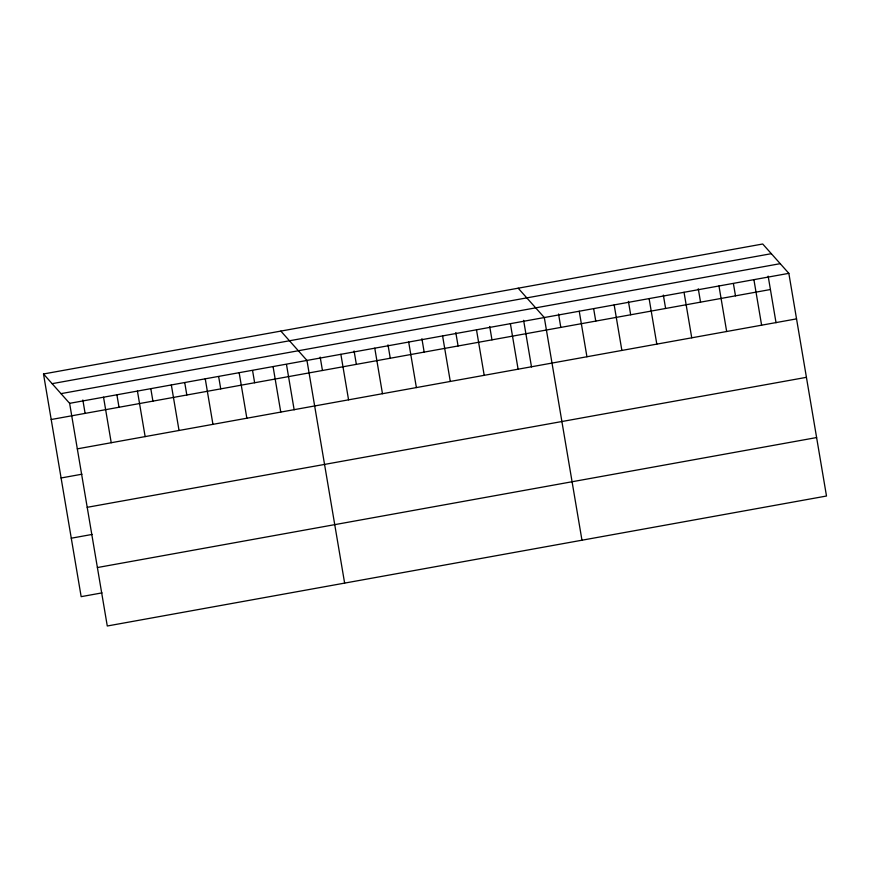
<?xml version="1.0" encoding="UTF-8"?>
<svg xmlns="http://www.w3.org/2000/svg" width="870" height="870" viewBox="0 0 870 870"><rect width="100%" height="100%" fill="white"/><g stroke="black" fill="none" stroke-linecap="round" stroke-linejoin="round"><path stroke-width="1.3" d="M43.5 373.98L762.718 244.002L788.84 273.343L826.5 496.02L107.282 625.998L69.622 403.332L43.5 373.98L81.16 596.657L102.029 592.883M52.124 383.67L771.342 253.681M60.998 393.642L780.216 263.664M69.622 403.332L788.84 273.343M51.199 419.514L770.418 289.525M77.321 448.855L796.539 318.877M61.085 477.978L81.954 474.204M87.207 507.319L806.425 377.33M71.275 538.204L92.144 534.43M97.396 567.544L816.615 437.556M518.183 288.198L544.305 317.539L581.965 540.205M280.847 331.089L306.958 360.43L344.629 583.107M768.156 276.138L776.04 322.748M753.909 279.651L761.609 325.184M733.443 283.794L735.487 295.844M718.968 285.969L726.668 331.503M698.284 288.764L700.546 302.162M684.037 292.287L691.737 337.81M663.353 295.082L665.615 308.469M649.107 298.595L656.807 344.128M628.423 301.39L630.685 314.788M614.166 304.913L621.876 350.436M593.71 309.046L595.754 321.095M579.235 311.221L586.935 356.754M558.551 314.016L560.813 327.414M523.62 320.334L531.505 366.944M510.396 323.662L518.096 369.195M489.712 326.467L491.974 339.855M476.488 329.795L484.198 375.318M455.804 332.59L458.077 345.977M442.591 335.918L450.29 381.451M421.906 338.713L424.168 352.111M408.683 342.051L416.382 387.574M387.998 344.846L390.26 358.233M374.774 348.174L382.474 393.708M354.09 350.969L356.352 364.367M340.866 354.308L348.565 399.83M320.182 357.102L322.444 370.489M286.502 364.573L294.158 409.835M273.06 366.564L280.76 412.086M252.594 370.696L254.638 382.746M239.152 372.686L246.852 418.22M218.696 376.83L220.73 388.879M205.244 378.82L212.943 424.342M184.788 382.952L186.822 395.002M171.336 384.942L179.035 430.476M150.88 389.086L152.913 401.135M137.438 391.076L145.138 436.599M116.971 395.208L119.016 407.258M103.53 397.198L111.229 442.732M82.846 399.993L85.108 413.391"/></g></svg>
